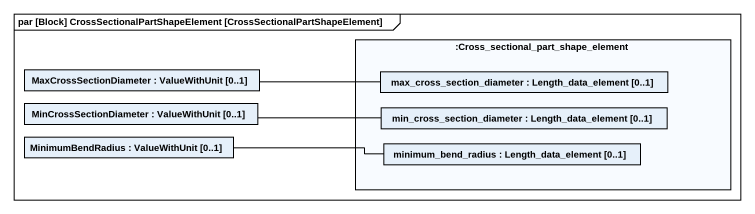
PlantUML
@startuml
mainframe par [Block] CrossSectionalPartShapeElement [CrossSectionalPartShapeElement]
rectangle ":Cross_sectional_part_shape_element" as Cross_sectional_part_shape {
  rectangle "max_cross_section_diameter : Length_data_element [0..1]" as max_cross_section_diameter
  rectangle "min_cross_section_diameter : Length_data_element [0..1]" as min_cross_section_diameter
  rectangle "minimum_bend_radius : Length_data_element [0..1]" as minimum_bend_radius
}
rectangle "MaxCrossSectionDiameter : ValueWithUnit [0..1]" as MaxCrossSectionDiameter
rectangle "MinCrossSectionDiameter : ValueWithUnit [0..1]" as MinCrossSectionDiameter
rectangle "MinimumBendRadius : ValueWithUnit [0..1]" as MinimumBendRadius
MaxCrossSectionDiameter -right- max_cross_section_diameter
MinCrossSectionDiameter -right- min_cross_section_diameter
MinimumBendRadius -right- minimum_bend_radius
@enduml
